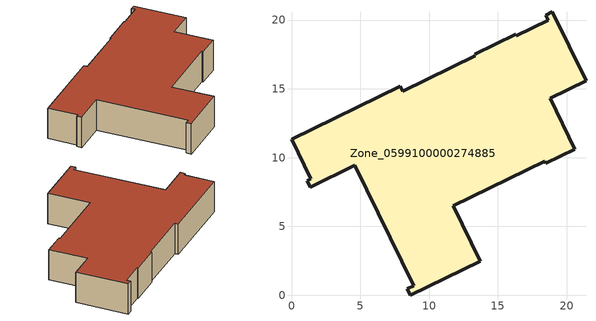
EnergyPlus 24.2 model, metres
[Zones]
Zone_0599100000274885
 floor ground (C_G): 7.9,15.19 8.07,14.83 13.35,17.41 13.31,17.5 16.28,18.96 16.33,18.87 18.65,20 18.48,20.36 18.96,20.6 21.4,15.59 18.79,14.31 20.6,10.62 18.46,9.58 18.39,9.72 11.77,6.5 13.73,2.48 8.64,0 8.41,0.48 8.87,0.7 4.61,9.44 1.37,7.85 1.13,8.33 1.4,8.46 0,11.32 z0
 wall outside (C_F): 1.4,8.46 1.13,8.33 1.37,7.85 4.61,9.44 8.87,0.7 8.41,0.48 8.64,0 13.73,2.48 11.77,6.5 18.39,9.72 18.46,9.58 20.6,10.62 18.79,14.31 21.4,15.59 18.96,20.6 18.48,20.36 18.65,20 16.33,18.87 16.28,18.96 13.31,17.5 13.35,17.41 8.07,14.83 7.9,15.19 0,11.32 1.4,8.46 z0:3.42
 roof outside (C_R): 7.9,15.19 0,11.32 1.4,8.46 1.13,8.33 1.37,7.85 4.61,9.44 8.87,0.7 8.41,0.48 8.64,0 13.73,2.48 11.77,6.5 18.39,9.72 18.46,9.58 20.6,10.62 18.79,14.31 21.4,15.59 18.96,20.6 18.48,20.36 18.65,20 16.33,18.87 16.28,18.96 13.31,17.5 13.35,17.41 8.07,14.83 z3.42
[BUILDING]
Pand.0599100000274885: North Axis=0; Terrain=City; Loads Convergence Tolerance Value=0.04; Temperature Convergence Tolerance Value=0.4; Solar Distribution=FullExterior; Maximum Number of Warmup Days=25; Minimum Number of Warmup Days=1
[Site:Location]
Rotterdam.The.Hague.AP_ZH_NLD Design_Conditions: Latitude=51.96; Longitude=4.45; Time Zone=1; Elevation=-4.5
[SITE:GROUNDTEMPERATURE:BUILDINGSURFACE]
18, 18, 18, 18, 18, 18, 18, 18, 18, 18, 18, 18
[MATERIAL] Thermal Absorptance=0.9; Solar Absorptance=0.7; Visible Absorptance=0.7
Name | Roughness | Thickness | Conductivity | Density | Specific Heat
G.D.1965-1974 | MediumSmooth | 0.15 | 0.882353 | 540 | 1210
F.D.1965-1974 | Rough | 0.3 | 0.697674 | 1920 | 840
R.D.1965-1974 | MediumRough | 0.2 | 0.232558 | 1500 | 1000
[CONSTRUCTION]
C_G: G.D.1965-1974
C_F: F.D.1965-1974
C_R: R.D.1965-1974
[ZONE]
Zone_0599100000274885: Type=1; Multiplier=1; Ceiling Height=Autocalculate; Volume=Autocalculate; Floor Area=autocalculate; Part of Total Floor Area=Yes
[ZONEINFILTRATION:DESIGNFLOWRATE]
Infil_Zone_0599100000274885: Zone or ZoneList or Space or SpaceList=Zone_0599100000274885; Schedule=AlwaysOn; Design Flow Rate Calculation Method=Flow/Area; Flow Rate per Floor Area=0.0042; Constant Term Coefficient=1; Temperature Term Coefficient=0; Velocity Term Coefficient=0; Velocity Squared Term Coefficient=0
[HVACTEMPLATE:ZONE:IDEALLOADSAIRSYSTEM]
Zone_0599100000274885: Maximum Heating Supply Air Temperature=50; Minimum Cooling Supply Air Temperature=13; Maximum Heating Supply Air Humidity Ratio=0.0156; Minimum Cooling Supply Air Humidity Ratio=0.0077; Heating Limit=NoLimit; Cooling Limit=NoLimit; Dehumidification Control Type=ConstantSensibleHeatRatio; Cooling Sensible Heat Ratio=0.7; Dehumidification Setpoint=60; Humidification Control Type=None; Humidification Setpoint=30; Outdoor Air Method=None; Outdoor Air Flow Rate per Person=0.00944; Outdoor Air Flow Rate per Zone Floor Area=0; Outdoor Air Flow Rate per Zone=0; Demand Controlled Ventilation Type=None; Outdoor Air Economizer Type=NoEconomizer; Heat Recovery Type=None; Sensible Heat Recovery Effectiveness=0.7; Latent Heat Recovery Effectiveness=0.65
[ZONECONTROL:THERMOSTAT]
ThermostatControl_Zone_0599100000274885: Zone or ZoneList=Zone_0599100000274885; Control Type Schedule=DualSetpointControlType; Control 1=Thermostat_Zone_0599100000274885; Temperature Difference Between Cutout And Setpoint=0
[THERMOSTATSETPOINT:DUALSETPOINT]
Thermostat_Zone_0599100000274885: Heating Setpoint Temperature Schedule=HeatingSetpoint_Zone_0599100000274885; Cooling Setpoint Temperature Schedule=CoolingSetpoint_Zone_0599100000274885
[SCHEDULE:COMPACT]
HeatingSetpoint_Zone_0599100000274885: Through: 12/31, For: AllDays, Until: 24:00, 21
CoolingSetpoint_Zone_0599100000274885: Through: 12/31, For: AllDays, Until: 24:00, 24
DualSetpointControlType: Through: 12/31, For: AllDays, Until: 24:00, 4
AlwaysOn: Through: 12/31, For: AllDays, Until: 24:00, 1
